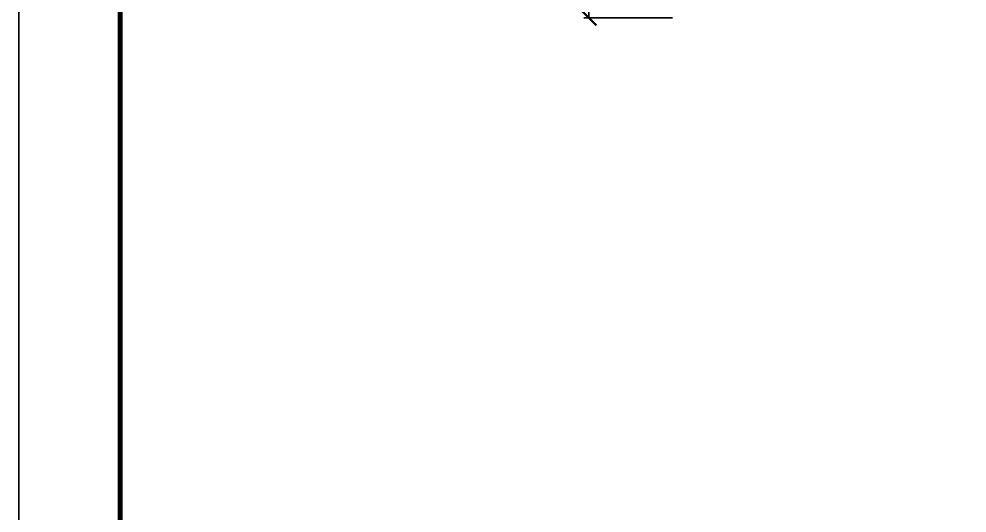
# Model space of a CAD drawing. Header units: millimetres. Extents: x 0 to 16815, y 0 to 11890.
# Drawn here: x 0 to 3750, y 6050 to 8002 of the extents above; entities that cross this region are included whole.
import ezdxf

# ---------------------------------------------------------------- set-up
doc = ezdxf.new("R2010")
doc.units = ezdxf.units.MM
doc.layers.get('DEFPOINTS').update_dxf_attribs({"color": 143})
doc.layers.add('냉각탑_dim', color=1, linetype='Continuous')
doc.layers.add('냉각탑_form', color=1, linetype='Continuous')
doc.styles.add('HY울릉도L', font='')
doc.styles.get('HY울릉도L').set_extended_font_data('HY울릉도L')
doc.dimstyles.new('성지DIM', dxfattribs={"dimtxt": 3.5, "dimasz": 3, "dimexe": 1, "dimexo": 2.5, "dimgap": 2, "dimtad": 1, "dimdec": 0, "dimzin": 3, "dimdsep": 46, "dimtxsty": 'HY울릉도L', "dimblk": 'ARCHTICK', "dimcen": -2, "dimclrd": 256, "dimclre": 256, "dimclrt": 7, "dimadec": 0, "dimazin": 0, "dimtfac": 1, "dimtdec": 0, "dimtofl": 0, "dimtmove": 0, "dimatfit": 3, "dimfxl": 0, "dimtolj": 1, "dimtzin": 0, "dimlwe": -1, "dimarcsym": 0})

# ---------------------------------------------------------------- blocks, each defined once
blk = doc.blocks.new('냉각탑form')
at = {"layer": 'DEFPOINTS'}
blk.add_lwpolyline([(0, 297.073), (420.103, 297.073), (420.103, 0), (0, 0)], close=True, dxfattribs=at)
at = {"layer": '냉각탑_form', "const_width": 0.5}
blk.add_lwpolyline([(10.002, 287.07), (10.002, 10.002), (410.1, 10.002), (410.1, 287.07)], close=True, dxfattribs=at)
blk = doc.blocks.new('_ArchTick')
at = {"color": 0, "linetype": 'ByBlock', "const_width": 0.15}
blk.add_lwpolyline([(-0.5, -0.5), (0.5, 0.5)], dxfattribs=at)
blk = doc.blocks.new('*D7')
at = {"layer": 'DEFPOINTS', "color": 0, "transparency": 16777216}
for p in [(2253.7, 10056.3), (2634.8, 10056.3), (2634.8, 8006.3)]:
    blk.add_point(p, dxfattribs=at)
at = {"layer": '냉각탑_dim', "transparency": 16777216}
for p, q in [((2584.8, 10056.3), (2233.7, 10056.3)), ((2584.8, 8006.3), (2233.7, 8006.3))]:
    blk.add_line(p, q, dxfattribs=at)
at = {"layer": '냉각탑_dim', "lineweight": -2, "transparency": 16777216}
blk.add_line((2253.7, 8006.3), (2253.7, 10056.3), dxfattribs=at)
at = {"layer": '냉각탑_dim', "lineweight": -2, "transparency": 16777216, "xscale": 60, "yscale": 60, "zscale": 60}
for p, rotation in [((2253.7, 10056.3), 90), ((2253.7, 8006.3), 270)]:
    blk.add_blockref('_ArchTick', p, dxfattribs=dict(at, rotation=rotation))
at = {"layer": '냉각탑_dim', "color": 7, "transparency": 16777216, "insert": (2178.7, 9031.3), "char_height": 70, "attachment_point": 5, "rotation": 90, "style": 'HY울릉도L'}
blk.add_mtext('\\A1;2050', dxfattribs=at)

msp = doc.modelspace()

# ---------------------------------------------------------------- block references
at = {"layer": '냉각탑_form', "xscale": 40.02539682539683, "yscale": 40.02539682539683, "zscale": 40.02539682539683}
msp.add_blockref('냉각탑form', (0, 0), dxfattribs=at)

# ---------------------------------------------------------------- dimensions: what is measured, and where the dimension line sits
at = {"layer": '냉각탑_dim'}
dim = msp.add_linear_dim(base=(2253.7, 10056.3), p1=(2634.8, 8006.3), p2=(2634.8, 10056.3), angle=90, dimstyle='성지DIM', override={"dimscale": 20, "dimtmove": 2}, dxfattribs=at)
dim.commit()
dim.dimension.update_dxf_attribs({"geometry": '*D7', "text_midpoint": (2178.7, 9031.3)})

doc.saveas('drawing.dxf')
